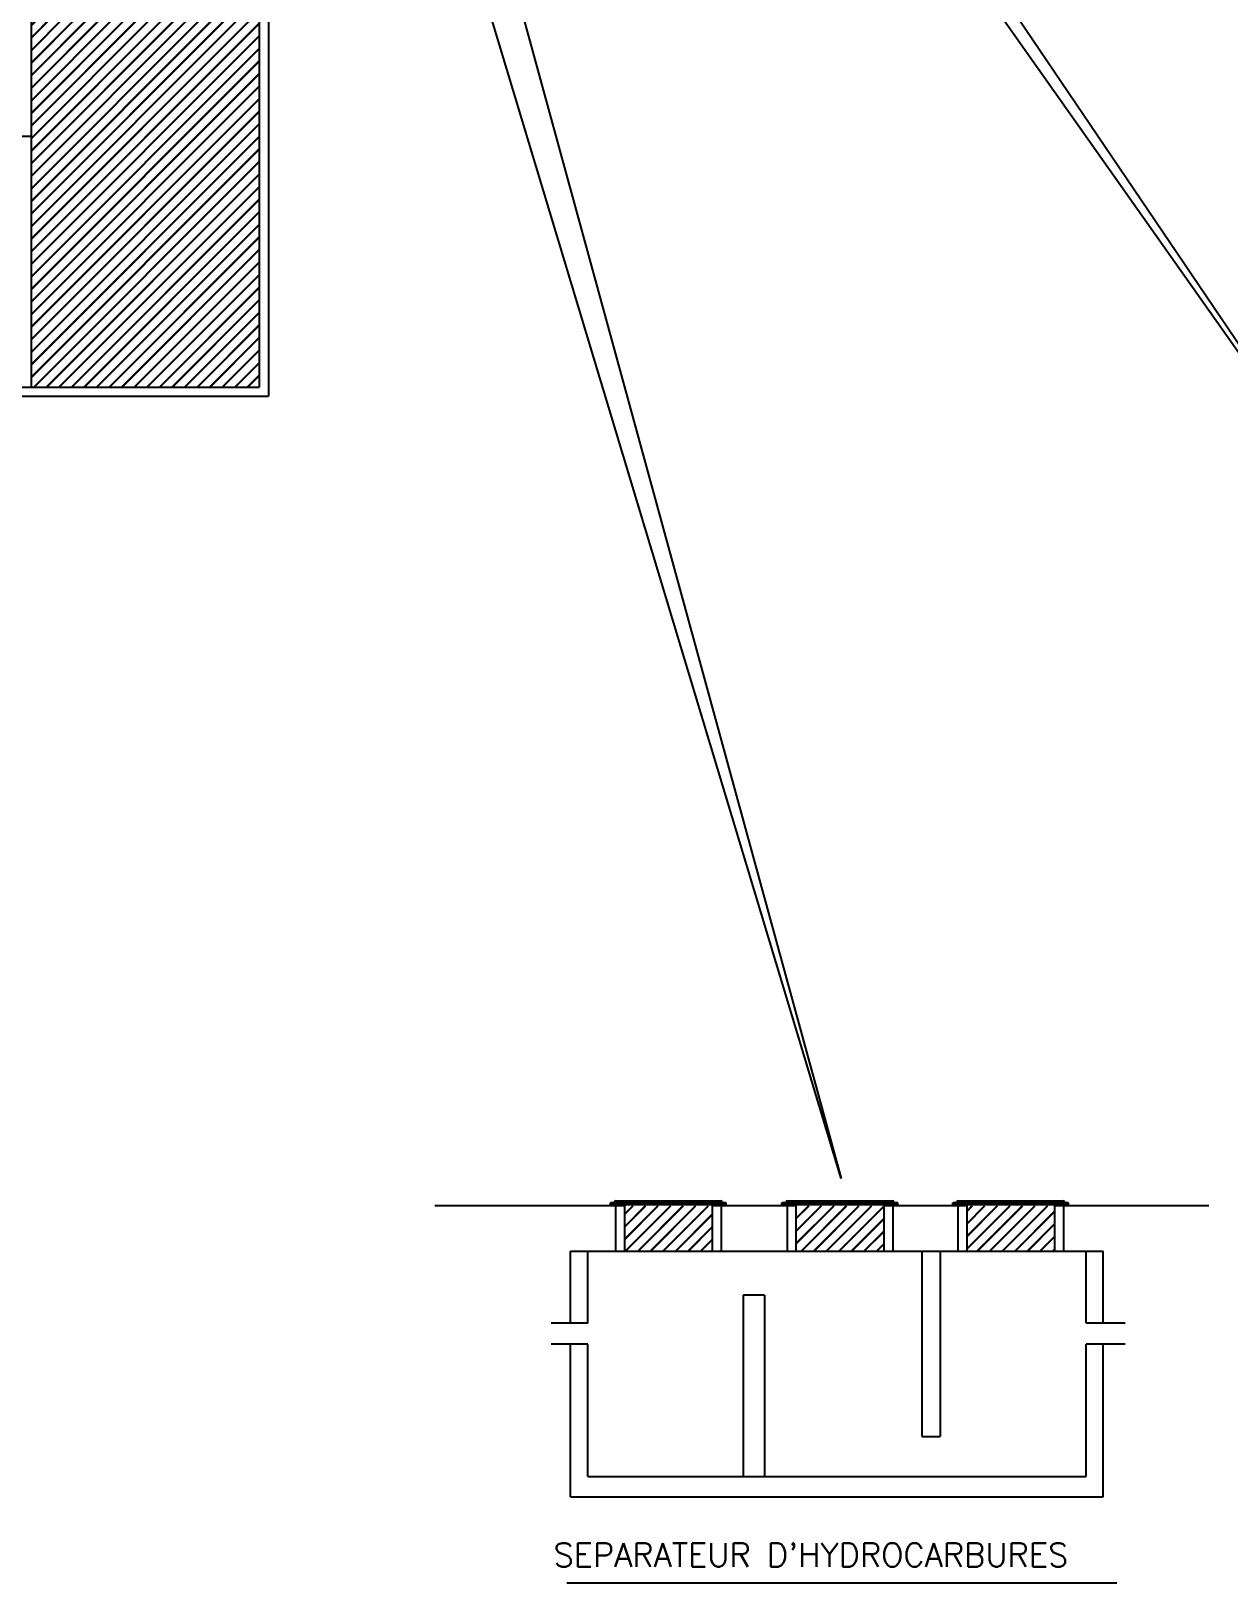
# Model space of a CAD drawing. Extents: x -58 to 166, y -6 to 61.
# Drawn here: x 68.01 to 72.2, y 5.01 to 10.44 of the extents above; entities that cross this region are included whole.
import ezdxf

# ---------------------------------------------------------------- set-up
doc = ezdxf.new("R2010")
doc.units = 0
doc.header["$MEASUREMENT"] = 0
doc.layers.add('ATEX-Travaux', color=7, linetype='CONTINUOUS')
doc.styles.add('ROMANS', font='romans')

msp = doc.modelspace()

# ---------------------------------------------------------------- hatches: boundary and pattern name
at = {"layer": 'ATEX-Travaux'}
h = msp.add_hatch(dxfattribs=at)
h.set_pattern_fill('JIS_LC_20A', color=80, scale=0.001555, style=0)
h.set_pattern_definition([(45, (-11.910818, -61.586612), (-0.021993849, 0.021993849), []), (45, (-11.909263, -61.586612), (-0.021993849, 0.021993849), [])])
h.paths.add_polyline_path([(68.0105, 9.1945), (68.8092, 9.1945), (68.8092, 10.4925), (68.0105, 10.4925)])
h = msp.add_hatch(dxfattribs=at)
h.set_pattern_fill('JIS_LC_20A', color=80, scale=0.001555, style=0)
h.set_pattern_definition([(45, (16.28082, -38.04863), (-0.02199385, 0.02199385), []), (45, (16.282376, -38.04863), (-0.02199385, 0.02199385), [])])
h.paths.add_polyline_path([(70.396, 6.1712), (70.396, 6.3297), (70.0887, 6.3297), (70.0887, 6.1712)])
h.paths.add_polyline_path([(70.6893, 6.3297), (70.6893, 6.1712), (70.9966, 6.1712), (70.9966, 6.3297)])
h.paths.add_polyline_path([(71.2869, 6.3297), (71.2869, 6.1712), (71.5942, 6.1712), (71.5942, 6.3297)])

# ---------------------------------------------------------------- linework, layer by layer
at = {"layer": 'ATEX-Travaux', "color": 7}
for p, q in [((68.0105, 17.1929), (68.0105, 9.1945)), ((68.8092, 14.4178), (72.7208, 8.6302)), ((72.7208, 8.6302), (68.8092, 14.1732)), ((68.8092, 13.8668), (70.8468, 6.4255)), ((70.8468, 6.4255), (68.658, 13.6823)), ((68.8092, 13.1809), (68.8092, 9.1945)), ((68.8414, 13.0741), (68.8414, 9.1632)), ((60.7031, 10.0726), (68.0105, 10.0726)), ((66.4131, 9.1945), (68.8092, 9.1945)), ((60.8451, 9.1632), (68.8414, 9.1632)), ((70.0574, 6.1712), (70.0574, 6.3297)), ((70.0887, 6.1712), (70.0887, 6.3297)), ((70.396, 6.1712), (70.396, 6.3297)), ((70.4274, 6.1712), (70.4274, 6.3297)), ((70.6579, 6.1712), (70.6579, 6.3297)), ((70.6893, 6.1712), (70.6893, 6.3297)), ((70.9966, 6.1712), (70.9966, 6.3297)), ((71.0279, 6.1712), (71.0279, 6.3297)), ((71.2556, 6.1712), (71.2556, 6.3297)), ((71.2869, 6.1712), (71.2869, 6.3297)), ((71.5942, 6.1712), (71.5942, 6.3297)), ((71.6256, 6.1712), (71.6256, 6.3297)), ((69.8994, 5.9197), (69.8994, 6.1712)), ((69.9595, 5.9197), (69.9595, 6.1712)), ((71.1282, 6.1712), (71.1282, 5.5228)), ((71.1926, 6.1712), (71.1926, 5.5228)), ((71.7035, 5.9197), (71.7035, 6.1712)), ((71.7636, 5.9197), (71.7636, 6.1712)), ((70.5034, 6.0169), (70.5034, 5.3828)), ((70.5777, 6.0169), (70.5034, 6.0169)), ((70.5777, 6.0169), (70.5777, 5.3828)), ((69.9595, 5.9197), (69.8314, 5.9197)), ((71.8402, 5.9197), (71.7035, 5.9197)), ((69.9595, 5.8454), (69.8314, 5.8454)), ((69.8994, 5.3113), (69.8994, 5.8454)), ((69.9595, 5.3828), (69.9595, 5.8454)), ((71.7035, 5.3828), (71.7035, 5.8454)), ((71.8402, 5.8454), (71.7035, 5.8454)), ((71.7636, 5.3113), (71.7636, 5.8454)), ((71.1282, 5.5228), (71.1926, 5.5228)), ((69.8865, 5.0101), (71.8112, 5.0101))]:
    msp.add_line(p, q, dxfattribs=at)
at = {"layer": 'ATEX-Travaux'}
for p, q in [((70.0887, 6.3297), (69.4238, 6.3297)), ((70.6893, 6.3297), (70.396, 6.3297)), ((71.2869, 6.3297), (70.9966, 6.3297)), ((72.1336, 6.3297), (71.5942, 6.3297)), ((69.8994, 6.1712), (71.7636, 6.1712)), ((69.9595, 5.3828), (71.7035, 5.3828)), ((69.8994, 5.3113), (71.7636, 5.3113))]:
    msp.add_line(p, q, dxfattribs=at)
at = {"layer": 'ATEX-Travaux', "color": 3}
for p, q in [((70.4443, 6.3403), (70.0384, 6.3403)), ((70.0384, 6.3342), (70.0384, 6.3403)), ((70.0384, 6.3373), (70.4443, 6.3373)), ((70.0384, 6.3342), (70.4443, 6.3342)), ((70.0531, 6.3434), (70.0531, 6.3444)), ((70.0562, 6.3474), (70.4266, 6.3474)), ((70.4297, 6.3434), (70.4297, 6.3444)), ((70.4443, 6.3342), (70.4443, 6.3403)), ((71.0449, 6.3403), (70.639, 6.3403)), ((70.639, 6.3342), (70.639, 6.3403)), ((70.639, 6.3373), (71.0449, 6.3373)), ((70.639, 6.3342), (71.0449, 6.3342)), ((70.6537, 6.3434), (70.6537, 6.3444)), ((70.6567, 6.3474), (71.0271, 6.3474)), ((71.0302, 6.3434), (71.0302, 6.3444)), ((71.0449, 6.3342), (71.0449, 6.3403)), ((71.6425, 6.3403), (71.2366, 6.3403)), ((71.2366, 6.3342), (71.2366, 6.3403)), ((71.2366, 6.3373), (71.6425, 6.3373)), ((71.2366, 6.3342), (71.6425, 6.3342)), ((71.2513, 6.3434), (71.2513, 6.3444)), ((71.2544, 6.3474), (71.6248, 6.3474)), ((71.6279, 6.3434), (71.6279, 6.3444)), ((71.6425, 6.3342), (71.6425, 6.3403))]:
    msp.add_line(p, q, dxfattribs=at)
at = {"layer": 'ATEX-Travaux', "color": 1}
for p, q in [((70.0792, 6.328), (70.0792, 6.3317)), ((70.4045, 6.328), (70.4045, 6.3317)), ((70.6798, 6.328), (70.6798, 6.3317)), ((71.005, 6.328), (71.005, 6.3317)), ((71.2774, 6.328), (71.2774, 6.3317)), ((71.6027, 6.328), (71.6027, 6.3317))]:
    msp.add_line(p, q, dxfattribs=at)
at = {"layer": 'ATEX-Travaux', "color": 3}
for centre, start, end in [((70.0501, 6.3434), 270, 0), ((70.0562, 6.3444), 90, 180), ((70.4266, 6.3444), 0, 90), ((70.4327, 6.3434), 180, 270), ((70.6506, 6.3434), 270, 0), ((70.6567, 6.3444), 90, 180), ((71.0271, 6.3444), 0, 90), ((71.0332, 6.3434), 180, 270), ((71.2483, 6.3434), 270, 0), ((71.2544, 6.3444), 90, 180), ((71.6248, 6.3444), 0, 90), ((71.6309, 6.3434), 180, 270)]:
    msp.add_arc(centre, 0.00304, start, end, dxfattribs=at)

# ---------------------------------------------------------------- texts
at = {"layer": 'ATEX-Travaux', "color": 7, "style": 'ROMANS'}
msp.add_text("SEPARATEUR D'HYDROCARBURES", height=0.08259, dxfattribs=at).set_placement((69.8396, 5.0671))

doc.saveas('drawing.dxf')
